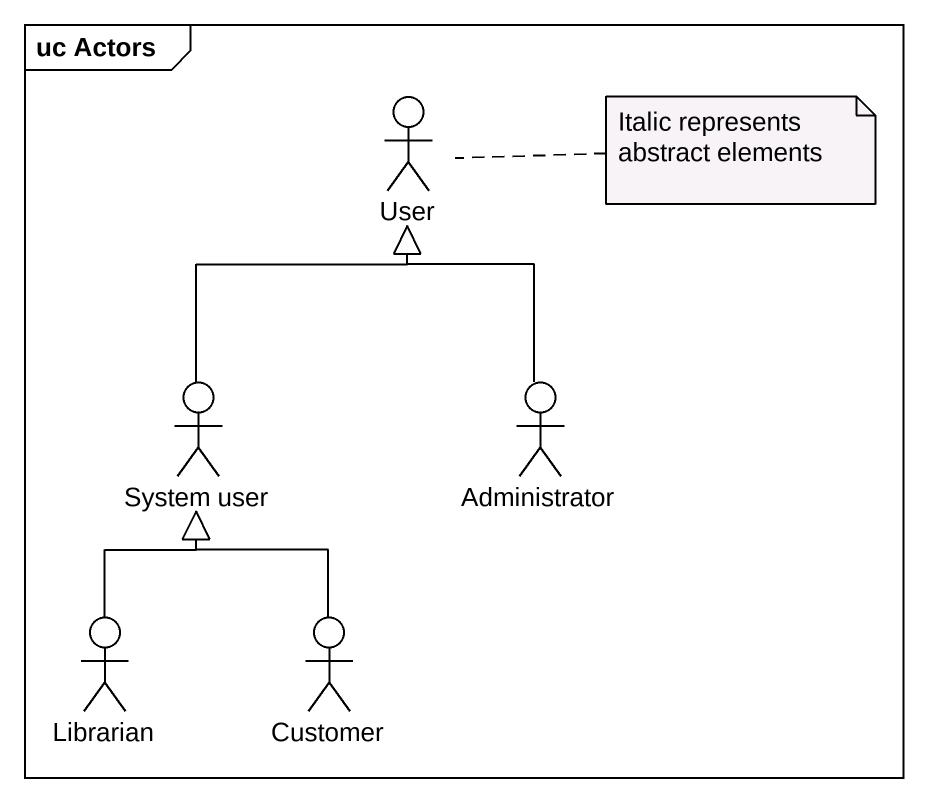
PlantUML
@startuml
mainframe uc Actors
actor User
actor "System user" as System_user
actor Administrator
actor Librarian
actor Customer
System_user -up-|> User
Administrator -up-|> User
Librarian -up-|> System_user
Customer -up-|> System_user
note right of User : Italic represents abstract elements
@enduml
